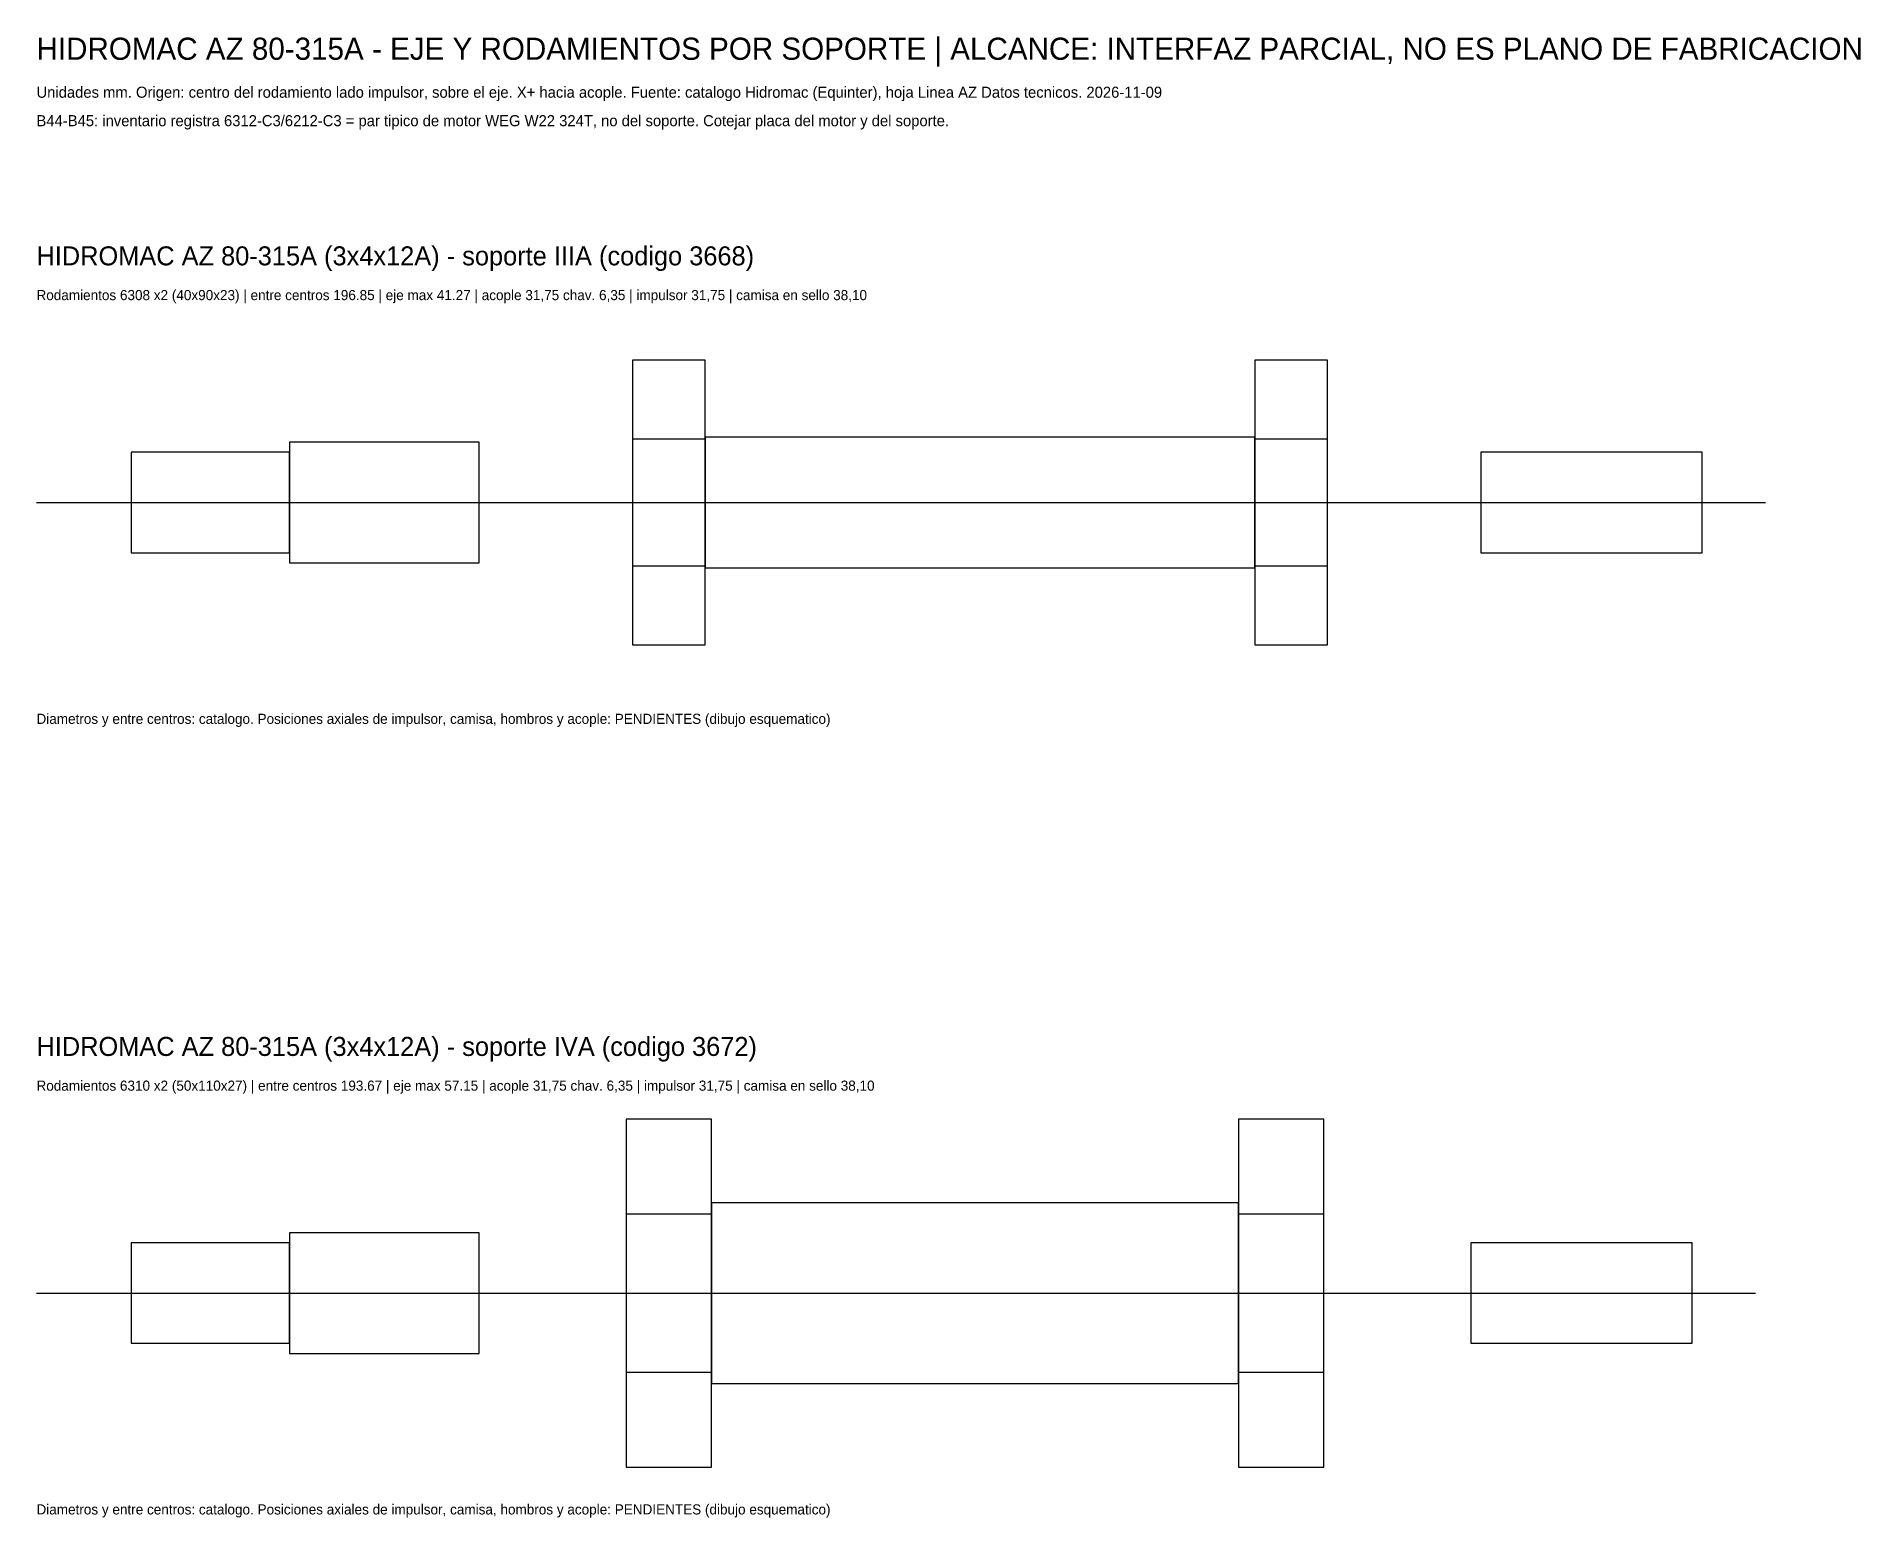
# Model space of a CAD drawing. Header units: millimetres. Extents: x -200 to 377, y -321 to 147.
import ezdxf

# ---------------------------------------------------------------- set-up
doc = ezdxf.new("R2010")
doc.units = ezdxf.units.MM
for name, color, linetype in [('EJES_REFERENCIA', 8, 'Continuous'), ('NOTAS', 7, 'Continuous'), ('PENDIENTE_CAMPO', 1, 'Continuous'), ('SOPORTE_IIIA_CATALOGO', 3, 'Continuous'), ('SOPORTE_IVA_CATALOGO', 5, 'Continuous')]:
    doc.layers.add(name, color=color, linetype=linetype)

msp = doc.modelspace()

# ---------------------------------------------------------------- linework, layer by layer
at = {"layer": 'EJES_REFERENCIA'}
for p, q in [((-200, 0), (346.85, 0)), ((-200, -250), (343.675, -250))]:
    msp.add_line(p, q, dxfattribs=at)
at = {"layer": 'SOPORTE_IIIA_CATALOGO'}
for points in [[(-11.5, -45), (11.5, -45), (11.5, 45), (-11.5, 45)], [(185.35, -45), (208.35, -45), (208.35, 45), (185.35, 45)], [(-120, -19.05), (-60, -19.05), (-60, 19.05), (-120, 19.05)], [(-11.5, -20), (11.5, -20), (11.5, 20), (-11.5, 20)], [(11.5, -20.6375), (185.35, -20.6375), (185.35, 20.6375), (11.5, 20.6375)], [(185.35, -20), (208.35, -20), (208.35, 20), (185.35, 20)], [(-170, -15.875), (-120, -15.875), (-120, 15.875), (-170, 15.875)], [(256.85, -15.875), (326.85, -15.875), (326.85, 15.875), (256.85, 15.875)]]:
    msp.add_lwpolyline(points, close=True, dxfattribs=at)
at = {"layer": 'SOPORTE_IVA_CATALOGO'}
for points in [[(-13.5, -305), (13.5, -305), (13.5, -195), (-13.5, -195)], [(180.175, -305), (207.175, -305), (207.175, -195), (180.175, -195)], [(-13.5, -275), (13.5, -275), (13.5, -225), (-13.5, -225)], [(13.5, -278.575), (180.175, -278.575), (180.175, -221.425), (13.5, -221.425)], [(180.175, -275), (207.175, -275), (207.175, -225), (180.175, -225)], [(-170, -265.875), (-120, -265.875), (-120, -234.125), (-170, -234.125)], [(-120, -269.05), (-60, -269.05), (-60, -230.95), (-120, -230.95)], [(253.675, -265.875), (323.675, -265.875), (323.675, -234.125), (253.675, -234.125)]]:
    msp.add_lwpolyline(points, close=True, dxfattribs=at)

# ---------------------------------------------------------------- texts
at = {"layer": 'NOTAS'}
for s, height, p in [('HIDROMAC AZ 80-315A - EJE Y RODAMIENTOS POR SOPORTE | ALCANCE: INTERFAZ PARCIAL, NO ES PLANO DE FABRICACION', 7, (-200, 140)), ('Unidades mm. Origen: centro del rodamiento lado impulsor, sobre el eje. X+ hacia acople. Fuente: catalogo Hidromac (Equinter), hoja Linea AZ Datos tecnicos. 2026-11-09', 3.5, (-200, 128)), ('HIDROMAC AZ 80-315A (3x4x12A) - soporte IIIA (codigo 3668)', 6, (-200, 75)), ('Rodamientos 6308 x2 (40x90x23) | entre centros 196.85 | eje max 41.27 | acople 31,75 chav. 6,35 | impulsor 31,75 | camisa en sello 38,10', 3.2, (-200, 64)), ('HIDROMAC AZ 80-315A (3x4x12A) - soporte IVA (codigo 3672)', 6, (-200, -175)), ('Rodamientos 6310 x2 (50x110x27) | entre centros 193.67 | eje max 57.15 | acople 31,75 chav. 6,35 | impulsor 31,75 | camisa en sello 38,10', 3.2, (-200, -186))]:
    msp.add_text(s, height=height, dxfattribs=at).set_placement(p)
at = {"layer": 'PENDIENTE_CAMPO'}
for s, height, p in [('B44-B45: inventario registra 6312-C3/6212-C3 = par tipico de motor WEG W22 324T, no del soporte. Cotejar placa del motor y del soporte.', 3.5, (-200, 119)), ('Diametros y entre centros: catalogo. Posiciones axiales de impulsor, camisa, hombros y acople: PENDIENTES (dibujo esquematico)', 3.2, (-200, -70)), ('Diametros y entre centros: catalogo. Posiciones axiales de impulsor, camisa, hombros y acople: PENDIENTES (dibujo esquematico)', 3.2, (-200, -320))]:
    msp.add_text(s, height=height, dxfattribs=at).set_placement(p)

doc.saveas('drawing.dxf')
